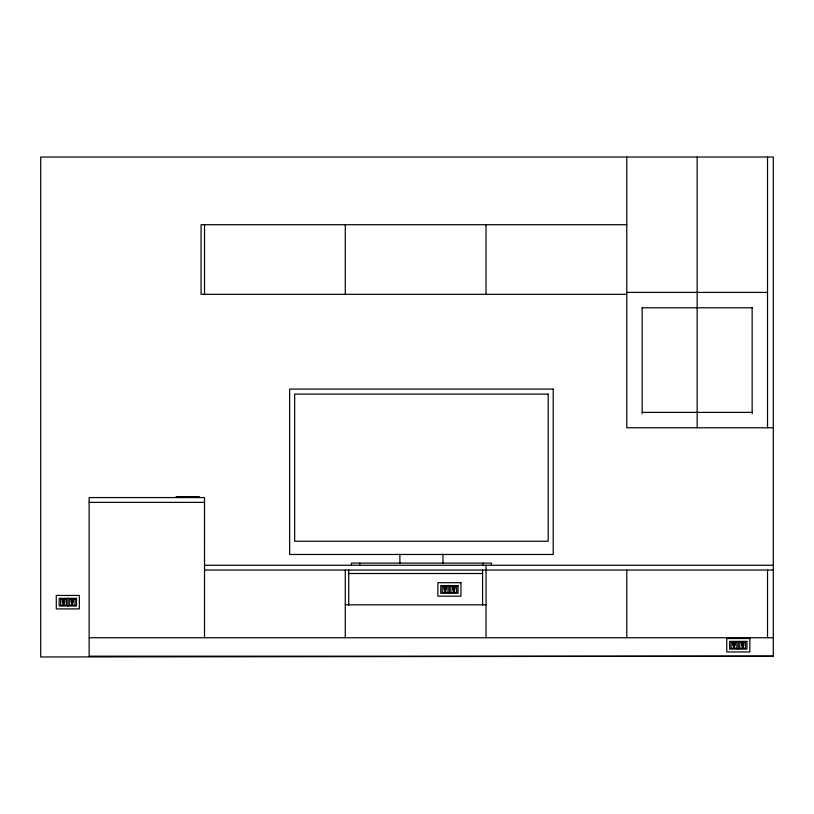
<?xml version="1.0" encoding="UTF-8"?>
<svg xmlns="http://www.w3.org/2000/svg" width="814" height="814" viewBox="0 0 814 814"><rect width="100%" height="100%" fill="white"/><g stroke="black" fill="none" stroke-linecap="round" stroke-linejoin="round"><path stroke-width="1.22" d="M626.78 224.715L201.068 224.715L201.068 294.322L626.78 294.322M626.78 292.399L767.531 292.399M642.165 307.784L752.146 307.784M642.165 412.383L752.146 412.383M773.3 427.767L626.78 427.767L626.78 157.031M89.143 502.37L204.518 502.37M204.528 565.252L773.3 565.252M204.528 570.054L773.3 570.054M348.738 573.514L482.57 573.514M345.278 604.812L486.029 604.812M89.143 637.738L773.3 637.738M773.3 656.196L40.7 656.969L40.7 157.031L773.3 157.031L773.3 656.196L89.143 656.196L89.143 497.568L204.518 497.568L204.528 637.738M767.531 157.031L767.531 427.767M767.531 570.054L767.531 637.738M752.146 307.702L752.146 413.726M738.288 641.391L738.288 649.084M697.16 157.031L697.16 427.767M642.165 307.702L642.165 413.726M626.78 570.054L626.78 637.738M491.432 565.252L491.432 563.095L351.414 563.095L351.414 565.252M486.029 224.715L486.029 294.322M486.029 565.252L486.029 637.738M483.19 563.095L483.19 565.252M482.57 570.054L482.57 605.168M449.42 585.592L449.42 593.284M442.958 554.171L442.958 563.095M399.878 554.171L399.878 563.095M359.646 563.095L359.646 565.252M348.738 570.054L348.738 605.168M345.278 224.715L345.278 294.322M345.278 570.054L345.278 637.738M204.528 224.715L204.528 294.322M199.257 497.568L199.257 496.601L176.18 496.601L176.18 497.568M67.816 598.321L67.816 606.013M64.062 603.795L63.339 604.344L62.912 603.367L64.062 603.795M72.711 603.795L71.988 604.344L71.561 603.367L72.711 603.795M445.665 591.056L444.943 591.615L444.515 590.638L445.665 591.056M454.324 591.056L453.591 591.615L453.164 590.638L454.324 591.056M734.543 646.855L733.811 647.415L733.383 646.438L734.543 646.855M743.192 646.855L742.47 647.415L742.042 646.438L743.192 646.855M553.205 389.092L289.642 389.092L289.642 554.476L553.205 554.476L553.205 389.092M548.188 394.108L294.658 394.108L294.658 541.229L548.188 541.229L548.188 394.108M460.958 582.702L437.881 582.702L437.881 596.163L460.958 596.163L460.958 582.702M458.068 585.592L440.771 585.592L440.771 593.284L458.068 593.284L458.068 585.592M447.975 586.548L442.206 586.548L442.206 592.317L447.975 592.317L447.975 586.548M456.634 586.548L450.864 586.548L450.864 592.317L456.634 592.317L456.634 586.548M444.515 587.311L443.935 587.311L443.935 589.763L444.515 589.763L444.515 587.311M446.245 587.311L445.665 587.311L445.665 589.763L446.245 589.763L446.245 587.311M453.164 587.311L452.594 587.311L452.594 589.763L453.164 589.763L453.164 587.311M454.904 587.311L454.324 587.311L454.324 589.763L454.904 589.763L454.904 587.311M79.345 595.441L56.278 595.441L56.278 608.903L79.345 608.903L79.345 595.441M76.465 598.321L59.157 598.321L59.157 606.013L76.465 606.013L76.465 598.321M66.372 599.287L60.602 599.287L60.602 605.056L66.372 605.056L66.372 599.287M75.02 599.287L69.251 599.287L69.251 605.056L75.02 605.056L75.02 599.287M62.912 600.04L62.332 600.04L62.332 602.492L62.912 602.492L62.912 600.04M64.642 600.04L64.062 600.04L64.062 602.492L64.642 602.492L64.642 600.04M71.561 600.04L70.981 600.04L70.981 602.492L71.561 602.492L71.561 600.04M73.291 600.04L72.711 600.04L72.711 602.492L73.291 602.492L73.291 600.04M749.826 638.512L726.76 638.512L726.76 651.963L749.826 651.963L749.826 638.512M746.947 641.391L729.639 641.391L729.639 649.084L746.947 649.084L746.947 641.391M736.853 642.358L731.084 642.358L731.084 648.127L736.853 648.127L736.853 642.358M745.502 642.358L739.733 642.358L739.733 648.127L745.502 648.127L745.502 642.358M733.383 643.111L732.814 643.111L732.814 645.563L733.383 645.563L733.383 643.111M735.123 643.111L734.543 643.111L734.543 645.563L735.123 645.563L735.123 643.111M742.042 643.111L741.462 643.111L741.462 645.563L742.042 645.563L742.042 643.111M743.772 643.111L743.192 643.111L743.192 645.563L743.772 645.563L743.772 643.111"/></g></svg>
